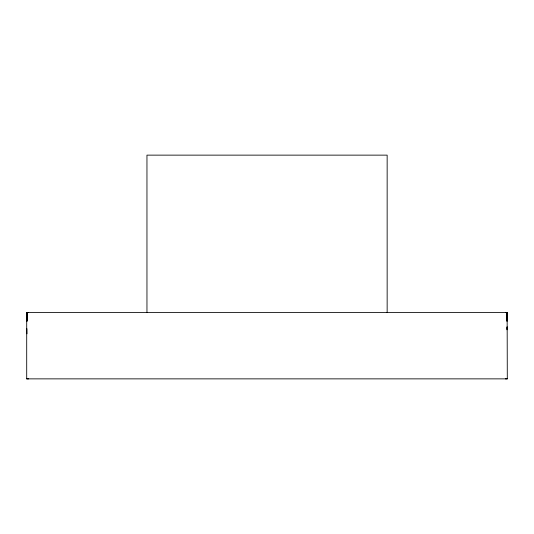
<?xml version="1.0" encoding="UTF-8"?>
<svg xmlns="http://www.w3.org/2000/svg" width="534" height="534" viewBox="0 0 534 534"><rect width="100%" height="100%" fill="white"/><g stroke="black" fill="none" stroke-linecap="round" stroke-linejoin="round"><path stroke-width="0.8" d="M507.133 312.57L507.3 378.866L26.7 378.866L26.7 312.577L507.3 312.577L505.404 312.577M28.596 312.577L27.548 312.564L27.548 320.847L26.7 320.861M507.04 329.331L507.086 326.835L507.026 329.818M506.432 312.564L506.432 320.847L507.3 320.861M27.548 312.564L26.92 312.577M26.7 378.866L28.596 378.866M505.404 378.866L507.3 378.866M26.894 328.697L26.974 333.83M507.18 312.57L507.22 320.861M506.986 312.57L506.986 320.861M506.873 312.57L506.826 320.861M387.15 312.577L387.15 155.134L146.957 155.134L146.957 312.577M27.127 312.57L27.174 320.861M27.02 312.57L27.02 320.861M26.867 320.861L26.82 312.57L26.76 320.861"/></g></svg>
